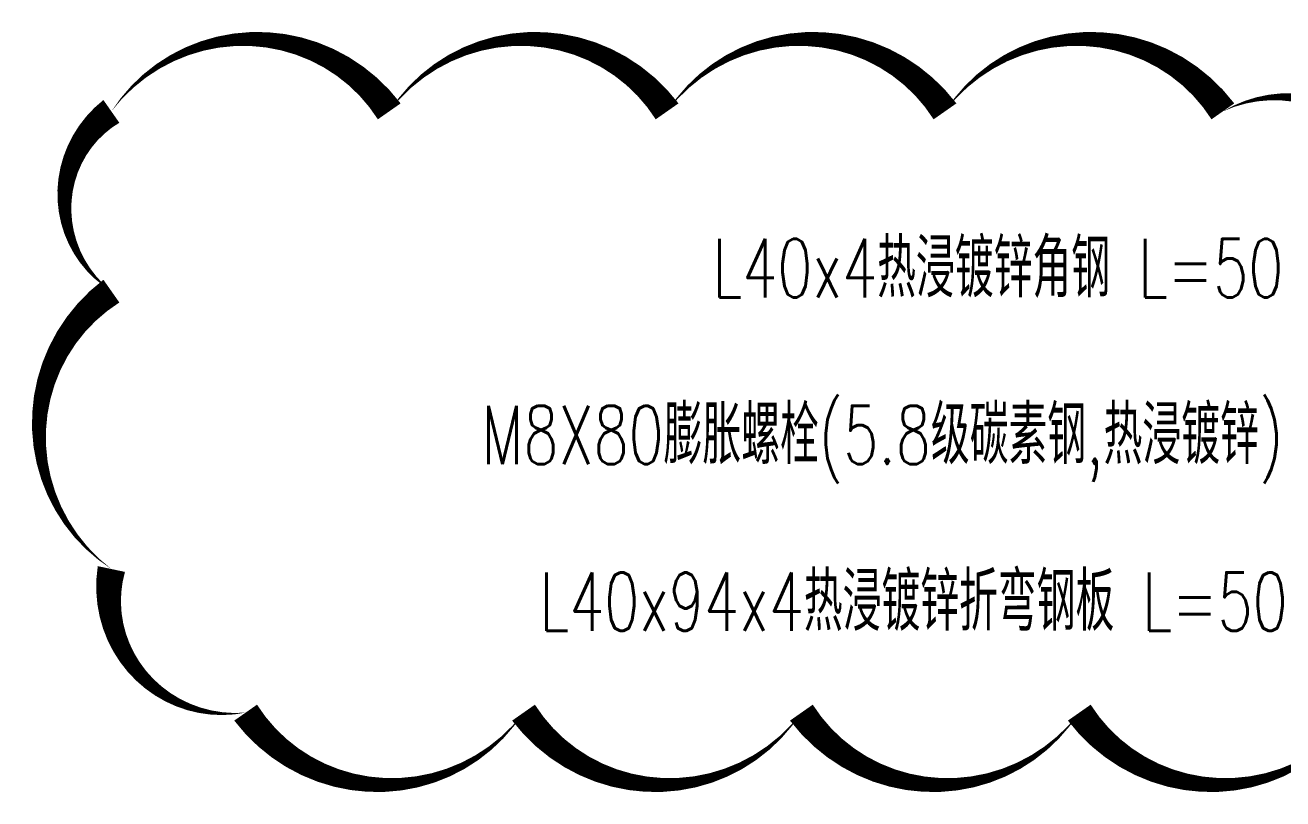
# Model space of a CAD drawing. Extents: x -160106 to 966792, y -663931 to 1550022.
# Drawn here: x -30452.4 to -30226.1, y -86438.2 to -86299 of the extents above; entities that cross this region are included whole.
import ezdxf
from ezdxf.enums import TextEntityAlignment as Align

# ---------------------------------------------------------------- set-up
doc = ezdxf.new("R2010")
doc.units = 0
doc.layers.add('DIM', color=173, linetype='Continuous')
doc.layers.add('TEXT', color=7, linetype='Continuous')
doc.styles.add('DHTEXT-1', font='ROMANS.shx', dxfattribs={"width": 0.7, "bigfont": 'CHINESE.shx'})

msp = doc.modelspace()

# ---------------------------------------------------------------- linework, layer by layer
at = {"layer": 'DIM'}
msp.add_lwpolyline([(-30436.87, -86314.46, 0, 5, -0.520567), (-30386.87, -86314.46, 0, 5, -0.520567), (-30336.87, -86314.46, 0, 5, -0.520567), (-30286.87, -86314.46, 0, 5, -0.520567), (-30236.87, -86314.46, 0, 5, -0.520567), (-30203.87, -86331.47, 0, 5, -0.520567), (-30203.87, -86381.47, 0, 5, -0.520567), (-30212.71, -86422.64, 0, 5, -0.520567), (-30262.71, -86422.64, 0, 5, -0.520567), (-30312.71, -86422.64, 0, 5, -0.520567), (-30362.71, -86422.64, 0, 5, -0.520567), (-30412.71, -86422.64, 0, 5, -0.520567), (-30436.87, -86396.8, 0, 5, -0.520567), (-30436.87, -86346.8, 0, 5, -0.520567)], format="xyseb", close=True, dxfattribs=at)

# ---------------------------------------------------------------- texts
at = {"layer": 'TEXT', "ltscale": 30, "style": 'DHTEXT-1', "width": 0.7}
for s, p in [('L40x4热浸镀锌角钢 L=50', (-30225.99, -86342.67)), ('M8X80膨胀螺栓(5.8级碳素钢,热浸镀锌)', (-30225.99, -86372.67)), ('L40x94x4热浸镀锌折弯钢板 L=50', (-30225.22, -86402.67))]:
    msp.add_text(s, height=10.5, dxfattribs=at).set_placement(p, align=Align.MIDDLE_RIGHT)

doc.saveas('drawing.dxf')
